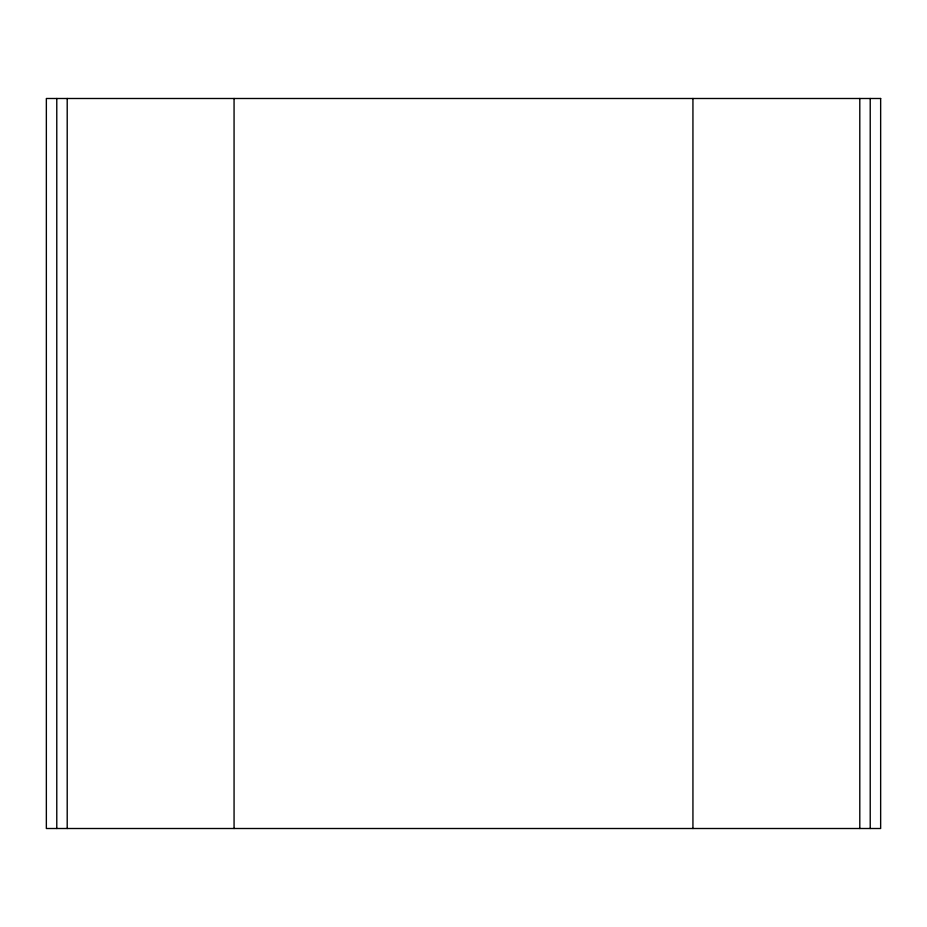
<?xml version="1.0" encoding="UTF-8"?>
<svg xmlns="http://www.w3.org/2000/svg" width="927" height="927" viewBox="0 0 927 927"><rect width="100%" height="100%" fill="white"/><g stroke="black" fill="none" stroke-linecap="round" stroke-linejoin="round"><path stroke-width="1.39" d="M870.221 98.494L870.221 828.506M859.792 98.494L859.792 828.506M692.933 98.494L692.933 828.506M234.067 98.494L234.067 828.506M67.207 98.494L67.207 828.506M56.779 98.494L56.779 828.506M880.65 98.494L46.35 98.494L46.35 828.506L880.65 828.506L880.65 98.494"/></g></svg>
